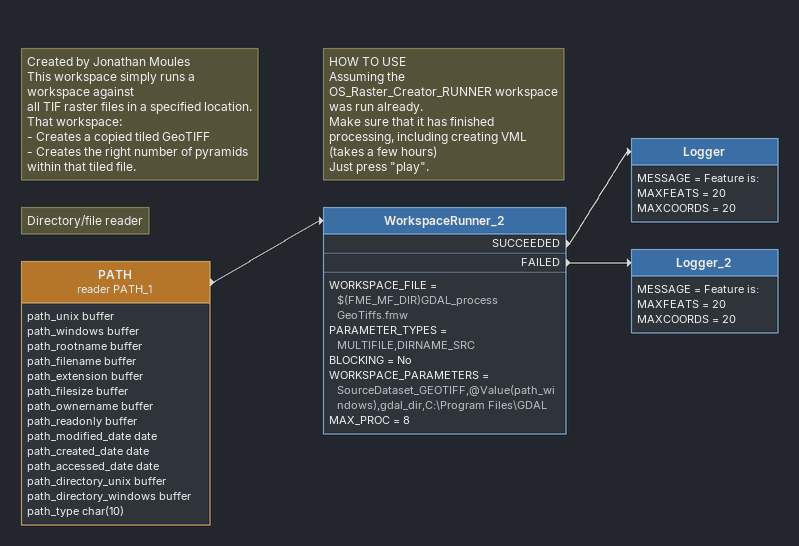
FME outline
Note: Created by Jonathan Moules / This workspace simply runs a workspace against / all TIF raster files in a specified location. / That workspace: / - Creates a copied tiled GeoTIFF / - Creates the right number of pyramids within that tiled file.
Note: Directory/file reader
PATH (reader PATH_1)
    attributes: path_unix buffer, path_windows buffer, path_rootname buffer, path_filename buffer, path_extension buffer, path_filesize buffer, path_ownername buffer, path_readonly buffer, path_modified_date date, path_created_date date, path_accessed_date date, path_directory_unix buffer, path_directory_windows buffer, path_type char(10)
    -> WorkspaceRunner_2
Note: HOW TO USE / Assuming the OS_Raster_Creator_RUNNER workspace was run already. / Make sure that it has finished processing, including creating VML (takes a few hours) / Just press "play".
WorkspaceRunner_2
    WORKSPACE_FILE = $(FME_MF_DIR)GDAL_process GeoTiffs.fmw
    PARAMETER_TYPES = MULTIFILE,DIRNAME_SRC
    BLOCKING = No
    WORKSPACE_PARAMETERS = SourceDataset_GEOTIFF,@Value(path_windows),gdal_dir,C:\Program Files\GDAL
    MAX_PROC = 8
    SUCCEEDED -> Logger
    FAILED -> Logger_2
Logger
    MESSAGE = Feature is:
    MAXFEATS = 20
    MAXCOORDS = 20
Logger_2
    MESSAGE = Feature is:
    MAXFEATS = 20
    MAXCOORDS = 20
